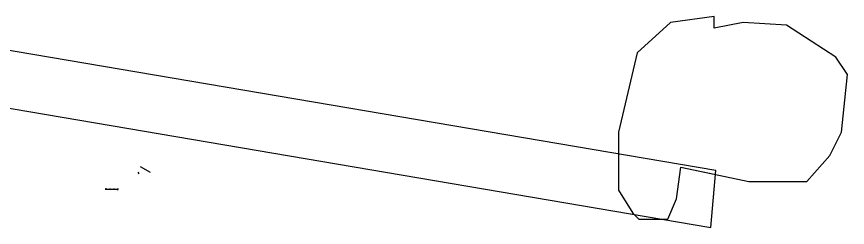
# Model space of a CAD drawing. Header units: inches. Extents: x -43639 to 75791, y -33466 to 47612.
# Drawn here: x 33463 to 47225, y 796 to 4295 of the extents above; entities that cross this region are included whole.
import ezdxf

# ---------------------------------------------------------------- set-up
doc = ezdxf.new("R2010")
doc.units = ezdxf.units.IN
doc.header["$LTSCALE"] = 8
doc.header["$MEASUREMENT"] = 0
doc.layers.get('0').update_dxf_attribs({"linetype": 'CONTINUOUS'})
doc.layers.add('A-walls', color=7, linetype='CONTINUOUS')
doc.layers.add('TOPO100', color=14, linetype='CONTINUOUS')

msp = doc.modelspace()

# ---------------------------------------------------------------- linework, layer by layer
for p, q in [((45045.88418, 1740.87159), (33098.06371, 3773.50757)), ((33121.38666, 2812.34332), (44962.76712, 795.76127)), ((44962.76712, 795.76127), (45045.88418, 1740.87159))]:
    msp.add_line(p, q)
at = {"layer": 'A-walls', "color": 7}
msp.add_line((35678.31391, 1705.20949, 16752.00547), (35514.76523, 1799.63437, 16752.00547), dxfattribs=at)
at = {"layer": 'A-walls', "color": 252}
for p, q in [((35472.78792, 1713.01872, 0.00547), (35490.03792, 1683.14085, 0.00547)), ((35041.08386, 1432.93835, 0.00471), (35041.08386, 1437.85309, 0.00471))]:
    msp.add_line(p, q, dxfattribs=at)
at = {"layer": 'A-walls'}
for p, q in [((34953.84691, 1427.43835, 0.00948), (34931.13012, 1427.43835, 0.00948)), ((34953.84691, 1435.43835, 0.00948), (34935.69164, 1435.43835, 0.00948)), ((34953.84691, 1435.43835, 0.00948), (34953.84691, 1427.43835, 0.00948)), ((34953.84691, 1432.93835, 0.00948), (34956.84691, 1432.93835, 0.00948)), ((34953.84691, 1429.93835, 0.00948), (34956.84691, 1429.93835, 0.00948)), ((34956.84691, 1429.93835, 0.00467), (34956.84691, 1432.93835, 0.00467)), ((34956.84691, 1431.43835, 0.00948), (35002.58386, 1431.43835, 0.00955)), ((35002.58386, 1432.93835, 0.00955), (35005.58386, 1432.93835, 0.00948)), ((35002.58386, 1432.93835, 0.00948), (35002.58386, 1429.93835, 0.00948)), ((35002.58386, 1429.93835, 0.00955), (35005.58386, 1429.93835, 0.00955)), ((35005.58386, 1434.18835, 0.00948), (35005.58386, 1428.68835, 0.00948)), ((35008.33386, 1434.18835, 0.00948), (35005.58386, 1434.18835, 0.00948)), ((35011.08386, 1428.68835, 0.00948), (35005.58386, 1428.68835, 0.00948)), ((35011.08386, 1434.18835, 0.00948), (35008.33386, 1434.18835, 0.00948)), ((35011.08386, 1434.18835, 0.00948), (35011.08386, 1428.68835, 0.00948)), ((35011.08386, 1432.93835, 0.00948), (35014.08386, 1432.93835, 0.00948)), ((35011.08386, 1429.93835, 0.00948), (35014.08386, 1429.93835, 0.00948)), ((35014.08386, 1429.93835, 0.00467), (35014.08386, 1432.93835, 0.00467)), ((35014.08386, 1431.43835, 0.00467), (35068.08386, 1431.43835, 0.00474)), ((35068.08386, 1432.93835, 0.00474), (35068.08386, 1429.93835, 0.00474)), ((35068.08386, 1432.93835, 0.00481), (35071.08386, 1432.93835, 0.00474)), ((35068.08386, 1429.93835, 0.00481), (35071.08386, 1429.93835, 0.00481)), ((35071.08386, 1434.18835, 0.00474), (35071.08386, 1428.68835, 0.00474)), ((35073.83386, 1434.18835, 0.00474), (35071.08386, 1434.18835, 0.00474)), ((35076.58386, 1428.68835, 0.00474), (35071.08386, 1428.68835, 0.00474)), ((35076.58386, 1434.18835, 0.00474), (35073.83386, 1434.18835, 0.00474)), ((35076.58386, 1434.18835, 0.00474), (35076.58386, 1428.68835, 0.00474)), ((35076.58386, 1432.93835, 0.00474), (35079.58386, 1432.93835, 0.00474)), ((35076.58386, 1429.93835, 0.00474), (35079.58386, 1429.93835, 0.00474)), ((35079.58386, 1429.93835, -0.00007), (35079.58386, 1432.93835, -0.00007)), ((35079.58386, 1431.43835, -0.00007), (35128.08386, 1431.43835)), ((35128.08386, 1432.93835, 0), (35131.08386, 1432.93835, -0.00007)), ((35128.08386, 1432.93835, -0.00007), (35128.08386, 1429.93835, -0.00007)), ((35128.08386, 1429.93835, 0), (35131.08386, 1429.93835, 0)), ((35131.08386, 1435.43835, 0.00547), (35150.86874, 1435.43835, 0.00547)), ((35131.08386, 1435.43835, 0.00547), (35131.08386, 1427.43835, 0.00547)), ((35131.08386, 1427.43835), (35146.21791, 1427.43835))]:
    msp.add_line(p, q, dxfattribs=at)
at = {"layer": 'A-walls', "color": 253}
for p, q in [((34956.84691, 1432.93835, 0.00948), (35002.58386, 1432.93835, 0.00955)), ((34956.84691, 1429.93835, 0.00948), (35002.58386, 1429.93835, 0.00955)), ((35014.08386, 1432.93835, 0.00467), (35068.08386, 1432.93835, 0.00474)), ((35014.08386, 1429.93835, 0.00467), (35068.08386, 1429.93835, 0.00474)), ((35079.58386, 1432.93835, -0.00007), (35128.08386, 1432.93835, 0)), ((35079.58386, 1429.93835, -0.00007), (35128.08386, 1429.93835, 0))]:
    msp.add_line(p, q, dxfattribs=at)
at = {"layer": 'TOPO100', "linetype": 'Continuous', "elevation": 9600}
for points in [[(47032.61798, 3623.23956), (46216.61798, 4151.23956), (45496.61798, 4199.23956), (45016.61798, 4103.23956), (45016.61798, 4295.23956), (44296.61798, 4199.23956), (43744.61798, 3695.23956), (43432.61798, 2375.23956), (43432.61798, 1415.23956), (43672.61798, 1031.23956), (43768.61798, 935.23956), (44248.61798, 935.23956), (44392.61798, 1271.23956), (44463.20198, 1793.59956), (45592.61798, 1559.23956), (46552.61798, 1559.23956), (46936.61798, 1991.23956), (47128.61798, 2375.23956), (47224.61798, 3335.23956), (47032.61798, 3623.23956)], [(43432.61798, 2015.33027), (43432.61798, 1415.23956), (43672.61798, 1031.23956), (43768.61798, 935.23956), (44248.61798, 935.23956), (44392.61798, 1271.23956), (44463.20198, 1793.59956), (45045.87749, 1672.6912)]]:
    msp.add_lwpolyline(points, dxfattribs=at)

doc.saveas('drawing.dxf')
